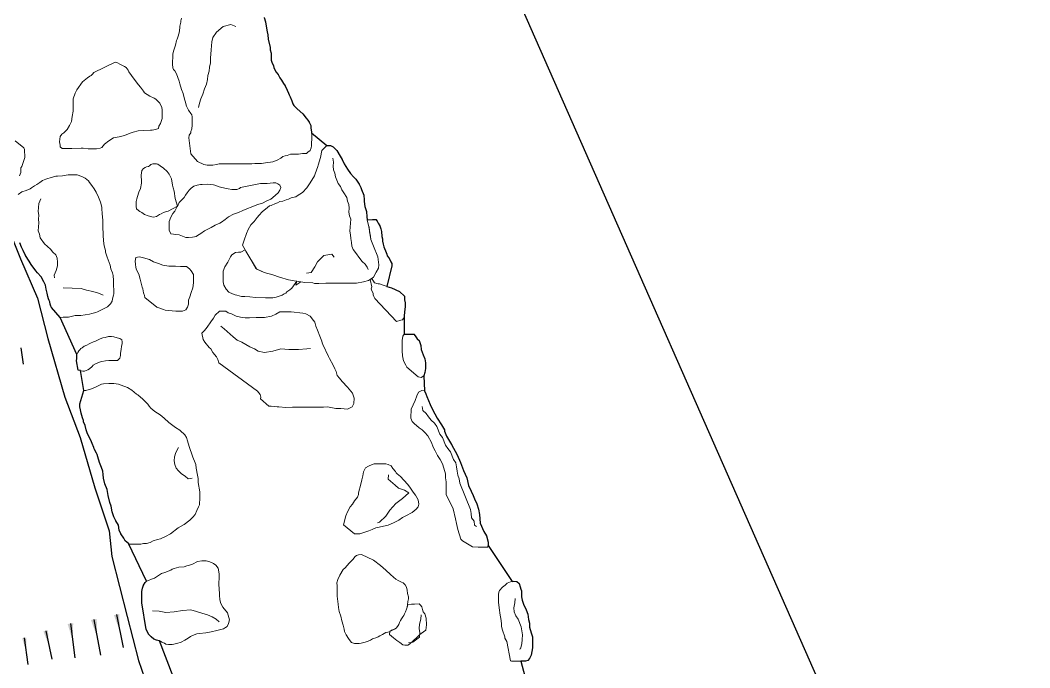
# Model space of a CAD drawing. Header units: millimetres. Extents: x -3113 to 15022, y -19591 to 4665.
# Drawn here: x 2820 to 4549, y -926 to 184 of the extents above; entities that cross this region are included whole.
import ezdxf

# ---------------------------------------------------------------- set-up
doc = ezdxf.new("R2010")
doc.units = ezdxf.units.MM
doc.header["$XCLIPFRAME"] = 2
for name, color, linetype, lineweight in [('0A-detail', 7, 'Continuous', 18), ('0A-detail-detail', 7, 'Continuous', 13), ('0A-hatchures', 4, 'Continuous', 25), ('0T-footprint', 251, 'Continuous', 30), ('0T-walltop', 7, 'Continuous', 30)]:
    doc.layers.add(name, color=color, linetype=linetype, lineweight=lineweight)
picture_1 = doc.add_image_def('image1.tif', size_in_pixel=(6668, 8809))

# ---------------------------------------------------------------- blocks, each defined once
blk = doc.blocks.new('T5')
blk.add_line((0, -0.002), (1, -0.002))
at = {"linetype": 'Continuous'}
blk.add_solid([(0, -0.031), (0, 0.03), (0.638, -0.001)], dxfattribs=at)
blk = doc.blocks.new('T0')
blk.add_line((0, 0), (0, 1))
at = {"linetype": 'Continuous'}
blk.add_solid([(0.081, 0), (-0.082, 0), (0, 0.49)], dxfattribs=at)
blk = doc.blocks.new('t10')
at = {"rotation": 270}
blk.add_blockref('T0', (0, 0), dxfattribs=at)

msp = doc.modelspace()

# ---------------------------------------------------------------- linework, layer by layer
at = {"layer": '0A-detail'}
for points in [[(3237.6, 188.4), (3239.5, 181.2), (3241.5, 170.6), (3242.6, 163.9), (3243.6, 159.1), (3244.6, 151.4), (3247.6, 137), (3247.7, 133.1), (3249.6, 127.8), (3249.7, 121.6), (3249.7, 115.8), (3250.8, 111.9), (3253.7, 106.1), (3254.2, 102.9), (3257.7, 95.6), (3261.6, 90.8), (3264.2, 85.4), (3266.9, 81.3), (3270.4, 75.5), (3273.3, 71.7), (3276.7, 64), (3279.1, 59.2), (3280.2, 56.4), (3282.1, 52.5), (3284.6, 45.7), (3286.8, 40.9), (3288.5, 37.6), (3293.9, 32.4), (3303.6, 23.8), (3309.4, 16.1), (3312.4, 12.8), (3314.3, 9.4), (3317.2, 3.7), (3317.3, -1.1), (3318.3, -7), (3319.3, -12.7), (3319.3, -18.5), (3318.5, -27.2), (3318.6, -31), (3318.1, -34.9), (3316.2, -39.2), (3312.3, -42.3), (3310, -44.5), (3306.6, -44.6), (3303.3, -44.6), (3296.5, -45.7), (3291.7, -45.7), (3285, -45.8), (3282.5, -45.8), (3276.8, -47.7), (3273.4, -48.3), (3269.6, -49.7), (3265.8, -52.6), (3260, -55.6), (3252.3, -58.6), (3248.5, -59.5), (3243.1, -59.6), (3233, -61.6), (3221.5, -61.7), (3216.2, -61.8), (3213.3, -61.8), (3204.1, -61.9), (3192.6, -62), (3182, -62.1), (3174.3, -62.2), (3169.5, -62.2), (3163.7, -62.3), (3160.3, -62.3), (3156, -63.2), (3149.3, -64.3), (3142.6, -64.4), (3139.7, -64.4), (3134.3, -63), (3123.2, -57.8), (3112, -44.9), (3108.4, -17.5), (3109.3, -12.7), (3111.7, -9.2), (3112.1, -6.8), (3113.4, -2), (3114, 4.3), (3114, 8.6), (3114, 13.4), (3113.9, 18.2), (3113.6, 21.8), (3111.9, 24), (3108, 29.7), (3104.5, 36.9), (3102.1, 45.1), (3101, 48.9), (3099, 58.5), (3096.1, 65.2), (3093.1, 74.9), (3092.1, 79.7), (3087.1, 92.1), (3084.3, 97.4), (3082.3, 99.8), (3081.3, 102.7), (3080.3, 108.5), (3080.3, 112.4), (3081.2, 121), (3081.1, 125.8), (3082, 130.7), (3083.9, 136.4), (3085.8, 141.3), (3087.6, 149), (3088.6, 151.4), (3089.5, 154.8), (3091.7, 162.5), (3093.2, 171.2), (3093.2, 174.1), (3093.9, 176.3), (3095, 180.8), (3095, 183.2), (3096, 187.6)], [(2810.8, -22.5), (2825.6, -34.7), (2827.3, -37.6), (2827.4, -51.1), (2822.3, -66.5), (2820.6, -68.9), (2820.7, -77.1), (2818.3, -82.4)], [(2816.4, -114.5), (2822.5, -110.3), (2829.8, -107.7), (2836.6, -104.7), (2838.9, -103.2), (2844.3, -99.9), (2848, -97.4), (2853.3, -94), (2858.1, -90.5), (2863.4, -88.1), (2867.2, -87.1), (2871, -86.1), (2880.7, -83.1), (2883.6, -83.1), (2892.2, -82.5), (2901.9, -80.9), (2905.7, -80.9), (2911.5, -80.9), (2917.3, -80.8), (2925, -83.6), (2927.4, -85.1), (2930.8, -86.5), (2936.6, -91.2), (2938.6, -94.1), (2942.5, -99), (2946.3, -104.7), (2949.8, -110.4), (2953.7, -119.1), (2957.2, -127.7), (2959.2, -136.3), (2959.2, -139.2), (2959.8, -147), (2961.3, -159.4), (2961.4, -166.2), (2961.4, -173.4), (2961.5, -179.7), (2961.5, -184.5), (2962.6, -194.1), (2963.7, -202.8), (2965.7, -210.5), (2965.7, -213.4), (2968.7, -222), (2973.6, -235.5), (2974.6, -242.2), (2977.5, -248.9), (2978.6, -253.7), (2979.6, -261.9), (2979.7, -271), (2979.8, -277.8), (2979.8, -285), (2979.4, -287), (2977.9, -293.2), (2977.1, -297.6), (2974.2, -301.9), (2968.9, -307.2), (2963.7, -309.7), (2957.9, -313.1), (2952.1, -315.6), (2949.2, -316.6), (2942.5, -318.6), (2938.2, -319.6), (2931, -320.6), (2923.3, -321.7), (2913.7, -321.7), (2902.1, -324.8), (2899.2, -324.8), (2893.5, -324.8), (2888, -325.2), (2873.1, -308.1), (2872.1, -305.7), (2871.1, -302.3), (2870.6, -298.5), (2869.1, -296.1), (2868.1, -293.3), (2867.2, -289.4), (2866.1, -283.6), (2864.2, -276.9), (2863.1, -270.2), (2860.2, -264.4), (2855.3, -255.8), (2849.4, -249.1), (2846.5, -245.4), (2838.7, -234.7), (2834.8, -229), (2828.9, -219.4), (2825, -210.7), (2822, -205.1), (2819.1, -197.3)], [(3419.8, -259.7), (3424.6, -256.4), (3429.3, -247.7), (3433.2, -240.9), (3434.1, -235.1), (3432, -221.7), (3424.6, -203.4), (3420.2, -191.9), (3418.6, -181.1), (3417.7, -175.4), (3416.8, -170.2), (3416.1, -167.9), (3415.2, -163.1), (3414.1, -158.2), (3422.8, -157.2), (3428.8, -157.3), (3430.9, -160.6), (3432.5, -163.8), (3435.4, -168.6), (3437.4, -173.4), (3438.4, -178.3), (3438.9, -186.5), (3440.4, -190.8), (3440.4, -194.7), (3441.5, -200), (3442.4, -204.3), (3443.5, -207.1), (3445.4, -210.9), (3447.3, -216.7), (3448.4, -219.6), (3450.8, -223), (3453.2, -227.3), (3454.3, -230.1), (3456.2, -233), (3456.2, -236.9), (3447.3, -272.1)], [(3432.9, -267.8), (3435.3, -267.8), (3443, -270.7), (3451.8, -273.5), (3455.6, -274.4), (3469.1, -280.6), (3477.9, -289.1), (3477.9, -291.5), (3478, -295.4), (3479, -300.2), (3479.1, -306.9), (3478.1, -315.6), (3477.2, -322.9), (3477.2, -325.2), (3474.4, -329.2), (3471.5, -330.2), (3464.3, -332.2), (3426.8, -293), (3425.4, -289.6), (3424.4, -286.8), (3424, -283.9), (3421.9, -279.5), (3421, -276.3), (3421.9, -272.8), (3418.8, -260.3), (3421.7, -258.3), (3426.6, -266)], [(3432.9, -267.8), (3426.6, -266)]]:
    msp.add_lwpolyline(points, dxfattribs=at)
for points in [[(2982.4, 112.4), (2984.9, 111.5), (2991.6, 108.2), (2998.4, 104.8), (3001.3, 103), (3004.3, 98.2), (3005.7, 95.7), (3015, 82.9), (3022.3, 73.3), (3025.7, 69.4), (3030.6, 62.7), (3032.5, 59.8), (3041.8, 53.7), (3049, 50.4), (3051.9, 48.5), (3055.9, 44.7), (3058.7, 41.8), (3062.2, 34.6), (3062.7, 30.3), (3062.8, 22.1), (3062.8, 15.8), (3060, 7.1), (3057.1, 2.3), (3056.3, -1.5), (3051.4, -3.5), (3045.7, -4.5), (3042.8, -4.6), (3030.7, -4.7), (3021.6, -5.8), (3013.2, -8), (3008.2, -9.7), (2998.1, -13.7), (2988.9, -15.7), (2979.3, -17.6), (2971.7, -22.8), (2964, -28.4), (2959.3, -34.2), (2956.4, -35.2), (2950.6, -36.2), (2944.8, -36.3), (2936.1, -36.3), (2927.4, -35.5), (2924.1, -35.5), (2908.2, -35.7), (2900.5, -35.8), (2896.1, -35.8), (2891.8, -35.8), (2888, -33), (2887.9, -30.1), (2886.9, -24.3), (2888.2, -15.2), (2891.1, -11.2), (2894.4, -8.8), (2900.2, -3), (2904, 3.8), (2907.8, 10.6), (2908.7, 19.2), (2910.5, 27.9), (2910.5, 33.7), (2910.4, 40.4), (2910.3, 49.1), (2914, 58.8), (2916.9, 64.6), (2926.5, 78.7), (2935, 85), (2938.9, 87.9), (2941.3, 89.4), (2943.6, 91.8), (2946, 94.7)], [(3223.2, -241.4), (3200.6, -201.6), (3203.1, -192.9), (3207.2, -181.3), (3210.1, -174.6), (3214.8, -166.8), (3220.5, -161), (3225.3, -154.2), (3229, -150.3), (3233.8, -144.4), (3243.3, -136.7), (3246.7, -134.2), (3249.2, -133.7), (3256.9, -129.8), (3260.6, -128.8), (3264.5, -126.9), (3269.3, -125.8), (3275.1, -123.9), (3278.9, -122.8), (3283.7, -120.6), (3291.9, -118.4), (3294.2, -116.9), (3302.9, -111.1), (3310.5, -103.3), (3316.2, -94.6), (3323.8, -82.5), (3324.8, -79.1), (3329.5, -66.6), (3329.9, -64.2), (3334.1, -51), (3336.2, -39.5), (3344.6, -30.7), (3351.3, -30.7), (3355.7, -33), (3361.9, -39.3), (3367.8, -48.8), (3370.8, -54.6), (3374.7, -62.3), (3380, -71.4), (3385.5, -78.6), (3390.7, -84.3), (3394.2, -88.1), (3400.1, -96.7), (3403, -102.5), (3404, -105.8), (3407.9, -115.9), (3409, -123.7), (3409, -126.5), (3410, -135.1), (3412.5, -143.8), (3413.1, -153), (3414.1, -158.2), (3416.1, -167.9), (3417.1, -170.8), (3418.1, -179.9), (3419.1, -182.3), (3420.2, -191.9), (3424.6, -203.4), (3432, -221.7), (3434.1, -235.1), (3433.2, -240.9), (3429.3, -247.7), (3424.6, -256.4), (3418.8, -260.3), (3416, -261.8), (3407.4, -264.3), (3395.8, -266.3), (3392.9, -266.3), (3385.2, -266.4), (3364, -266.6), (3343.3, -266.8), (3331.3, -266.9), (3323.6, -266.9), (3320.7, -266.1), (3307.2, -265.2), (3293.7, -263.4), (3288.9, -262.4), (3279.2, -260.6), (3263.7, -256), (3252.2, -252.2), (3237.6, -248.5), (3225.1, -242.8)], [(3089, -134.6), (3073, -143.4), (3068.5, -144.2), (3065.1, -145.7), (3061.1, -147.8), (3058.5, -148.7), (3056.6, -150), (3052.9, -152.2), (3048.1, -153.4), (3045, -152.9), (3038.8, -151.1), (3032.3, -148.7), (3027.7, -145.6), (3024.6, -143.8), (3022.3, -142), (3018.6, -139.3), (3018.3, -135.2), (3018.3, -130.9), (3018.2, -126.9), (3019.4, -122.3), (3020.6, -118), (3023, -110.5), (3025.7, -104.3), (3027.2, -95.1), (3027.2, -90.1), (3027.1, -84), (3027.1, -81.5), (3028.2, -73.5), (3030.7, -69.8), (3033.4, -68.6), (3035.9, -67.2), (3039.3, -66.6), (3040.9, -65.6), (3043.5, -63.5), (3046.6, -62.2), (3050, -62.2), (3053.1, -62.2), (3055.2, -62.8), (3059.6, -65.6), (3065.2, -69.5), (3071.3, -75), (3074.8, -79.6), (3076.1, -82), (3078.9, -87.8), (3079.6, -91.5), (3080.2, -94.6), (3080.3, -98.9), (3081.5, -103.2), (3083.5, -108.7), (3084.8, -121.7)], [(3231.2, -95.7), (3242.9, -95.6), (3252.8, -94.9), (3257.4, -94.8), (3260.8, -96.1), (3264.3, -98.8), (3265.9, -102.7), (3264.6, -107.1), (3261.3, -111.8), (3256.7, -115.8), (3252.5, -119.6), (3248.8, -122.7), (3242, -125.2), (3234.6, -129.2), (3232.5, -130), (3226.7, -131.5), (3213.7, -136.8), (3210.7, -137.9), (3201.2, -142.2), (3193.5, -145.4), (3184.9, -148.5), (3176.3, -153), (3170.8, -157.3), (3164.3, -162.3), (3161.6, -163.5), (3153.6, -167.3), (3146.8, -171), (3135.2, -176.7), (3129.1, -181.7), (3123.5, -184.8), (3121.2, -186.7), (3118.1, -187.4), (3114.7, -188), (3107.9, -188.1), (3103.3, -188.1), (3097.7, -186.3), (3092.1, -183.9), (3085.9, -183.3), (3082.2, -182.7), (3077.9, -181.9), (3074.8, -175.8), (3074.7, -172.4), (3074.9, -161), (3077.7, -153.2), (3081.3, -147), (3084.4, -143), (3088.6, -135.3), (3090.4, -132.1), (3092.2, -128.4), (3095.9, -124.1), (3100.2, -119.7), (3102.6, -115.9), (3105.6, -111.7), (3109.3, -107), (3112.6, -103.9), (3117.3, -100.4), (3122.8, -98.5), (3128.4, -97.3), (3131.4, -97.3), (3140.7, -97.2), (3150.5, -98.3), (3153, -98.9), (3160.4, -101.3), (3162.7, -102.1), (3170.3, -103.6), (3175.8, -105.2), (3182, -106), (3185.7, -106), (3190.6, -105.9), (3195, -104.1), (3197.1, -102.8)], [(3053.7, -307.5), (3033.3, -291.3), (3032.8, -287.9), (3030.8, -283.1), (3029.9, -276.4), (3028.8, -273.5), (3025.8, -261.9), (3025.3, -259.5), (3022.8, -251.4), (3019, -243.7), (3017.9, -239.9), (3016.9, -234.1), (3016.8, -228.8), (3017.8, -222.6), (3023.6, -221.5), (3029.4, -222.4), (3035.1, -224.2), (3040.9, -226.2), (3047.7, -229.9), (3056.4, -232.8), (3064.1, -235.6), (3074.2, -237.4), (3079.1, -237.3), (3083.4, -237.3), (3085.8, -237.3), (3094, -238.2), (3104.6, -238.1), (3109.5, -242), (3112.4, -245.7), (3116.3, -251.5), (3116.4, -253.9), (3116.4, -258.2), (3116.4, -262.1), (3116.5, -265.9), (3115.6, -274.6), (3112.7, -282.3), (3109.9, -290.1), (3108, -295.9), (3108.1, -302.6), (3106.3, -307.5), (3103.4, -312.3), (3097.6, -314.3), (3089.8, -314.4), (3086, -314.4), (3067.7, -312.7), (3064.8, -311.7)], [(3293.7, -263.4), (3285.1, -275), (3281.3, -277.9), (3276.5, -281.4), (3274.5, -283.8), (3271.8, -284.8), (3268.4, -287.2), (3258.2, -290.6), (3252.5, -291.7), (3242.9, -291.8), (3240, -291.8), (3222.6, -290.9), (3213, -290.1), (3204.3, -289.2), (3198.5, -289.3), (3190.8, -287.4), (3187.9, -286.5), (3183.1, -285.1), (3176.7, -281.8), (3172.4, -277), (3168.5, -270.2), (3167.5, -264.5), (3167.4, -256.8), (3167.3, -251), (3167.3, -246.2), (3170.1, -238.5), (3175.4, -230.3), (3178.2, -224.9), (3180.1, -221.5), (3181.9, -218.2), (3188.2, -213.8), (3193.5, -213.2), (3197.8, -213.2), (3205, -209.4), (3206.2, -211.5), (3224.1, -242.1), (3237.6, -248.5), (3252.2, -252.2), (3263.7, -256), (3279.2, -260.6), (3288.9, -262.4)], [(3293.7, -263.4), (3300.4, -264.2), (3291.8, -270.1)], [(3245.5, -477.6), (3231, -464.5), (3231.9, -462), (3230.9, -457.1), (3226, -451.9), (3160, -403.3), (3158.1, -397.5), (3156.1, -392.8), (3149.8, -385.1), (3146.4, -379.3), (3143.4, -376.6), (3135.7, -367.8), (3132.8, -363.2), (3131, -352.5), (3135.5, -347.6), (3139.8, -341.9), (3146, -332.6), (3150.7, -326.3), (3153.6, -321.5), (3161.2, -314.7), (3167.4, -314.6), (3171.8, -314.6), (3175.6, -317.5), (3181.5, -319.3), (3189.7, -323), (3196.9, -325), (3205.1, -325.8), (3209.4, -325.8), (3212.3, -325.7), (3223.9, -325.6), (3226.8, -325.6), (3238.3, -325.5), (3249.9, -323), (3257.6, -319.5), (3264.2, -315.7), (3270, -315.6), (3283.5, -315.5), (3303.8, -318.2), (3308.7, -319.1), (3316.4, -322.9), (3322.2, -330.5), (3324.2, -333.4), (3326.2, -340.2), (3329.1, -346.9), (3333, -357.5), (3336, -366), (3337, -368.9), (3338, -371.8), (3347.8, -392), (3349.3, -395.8), (3355.7, -407.3), (3358.6, -413.5), (3360.6, -417.9), (3362.5, -424.6), (3366.5, -429.4), (3371.3, -435.1), (3380.1, -444.6), (3388.9, -455.2), (3391.8, -463.8), (3391, -472.5), (3388.1, -478.4), (3380.4, -482.2), (3368.8, -481.3), (3360.2, -481.4), (3346.2, -478.7), (3339, -478.8), (3332.7, -478.9), (3321.6, -479), (3316.8, -479), (3298.5, -479.2), (3286, -479.3), (3274.4, -479.4), (3262.8, -478.5), (3260, -478.5), (3249.4, -477.6)], [(2919.1, -415.4), (2916.2, -399.4), (2916.4, -395.9), (2916.4, -392.6), (2916.7, -388.6), (2918.3, -385.2), (2920.3, -382.5), (2921.9, -380.9), (2923.7, -378.6), (2925.6, -377.1), (2929.3, -374.6), (2933.5, -372.8), (2937.8, -370.8), (2939.9, -369.6), (2945.2, -367.1), (2948.9, -365.8), (2956.8, -362.1), (2961.4, -360.5), (2965.4, -359.5), (2971, -358.2), (2975.9, -358.2), (2980.2, -358.7), (2985.5, -360), (2990.1, -361.2), (2993.9, -363.6), (2994.5, -367.3), (2994.5, -370.7), (2993.4, -374.7), (2992.8, -380.2), (2992.1, -383.3), (2991.6, -387), (2991.6, -390.7), (2990.4, -395.1), (2986.5, -398.8), (2980.6, -398.8), (2976.9, -398.9), (2971.7, -398.9), (2965.8, -399.6), (2959.4, -400.8), (2957.2, -401.6), (2949.8, -404), (2944.9, -407.2), (2943.1, -409.4), (2938.2, -413.4), (2935.7, -415.3), (2929.9, -417.2), (2926.8, -417.2)], [(3501.3, -427.2), (3481.9, -410.5), (3480, -407.1), (3476, -399.5), (3474.4, -390.9), (3473.9, -382.7), (3473.8, -370.6), (3473.8, -364.8), (3475.1, -357.2), (3477.5, -354.1), (3481.4, -354.1), (3487.2, -354.1), (3491, -354), (3493.9, -354), (3496.3, -356.9), (3499.8, -361.7), (3502.7, -365), (3505.7, -373.2), (3506.6, -380.5), (3509.6, -389.6), (3512.6, -396.2), (3513.6, -403), (3513.7, -409.7), (3513.7, -412.6), (3512.8, -419.4), (3510.9, -425.1), (3506.2, -428.1)], [(2928.7, -450.7), (2932.1, -450.7), (2941.8, -447.7), (2948.5, -444.7), (2954.3, -441.8), (2959, -439.8), (2962.4, -438.8), (2971.5, -438.7), (2980.2, -438.6), (2987.9, -439.6), (2992.8, -441.4), (3003.4, -445.1), (3011.1, -450), (3018.9, -456.6), (3021.3, -458.1), (3029.6, -465.2), (3038.4, -473.7), (3040.3, -477.1), (3043.2, -481), (3050.1, -486.2), (3059.2, -492.3), (3066.5, -498.1), (3074.2, -505.2), (3085.9, -513.8), (3093, -518.2), (3096.6, -521.9), (3098.5, -523.8), (3101.4, -526.2), (3104.4, -530.9), (3106.3, -536.7), (3109.3, -546.4), (3111.4, -553.1), (3112.3, -556), (3115.3, -564.6), (3119.3, -574.2), (3120.2, -577.1), (3121.3, -583.4), (3123.3, -595.4), (3124.3, -601.2), (3124.4, -607.9), (3127.4, -624.2), (3127.5, -633.8), (3126.6, -646.3), (3125.2, -649.7), (3121.9, -656.1), (3119.1, -662.8), (3115.2, -667.6), (3110, -672.6), (3100.4, -679.9), (3090.4, -685.8), (3077, -696), (3068.3, -700.9), (3059.7, -704.7), (3055, -705.8), (3047.2, -707.8), (3042.4, -710.7), (3035.7, -712.8), (3030.8, -712.8), (3026.1, -713.7), (3020.3, -713.8), (3014, -713.9), (3007.7, -713.9), (3005.3, -712.5), (2999.5, -707.8), (2997.1, -703.4), (2991.9, -696.1), (2989.2, -690), (2988.2, -681.4), (2983.4, -673.7), (2980.1, -667), (2977.4, -658.3), (2975.4, -648.7), (2972.9, -642.5), (2970.4, -630.4), (2968.4, -619.9), (2964.5, -610.3), (2962.4, -600.6), (2961.8, -594.4), (2960.9, -588.6), (2958.8, -582.4), (2955.5, -573.8), (2952.8, -564.1), (2951.4, -560.3), (2950.5, -557.9), (2946.5, -550.3), (2945.6, -547.9), (2942.7, -541.1), (2941.6, -538.7), (2938.7, -532.4), (2934.8, -524.8), (2932.8, -518.1), (2930.8, -510.4), (2927.8, -504.1), (2927.8, -501.7), (2926.4, -497.4), (2923.9, -489.3), (2922.8, -483.5), (2921.8, -478.7), (2921.7, -473.4)], [(3549.4, -626.2), (3549.2, -611.7), (3549.2, -609.8), (3549.2, -606.9), (3548.1, -600.2), (3548.1, -593.4), (3545.1, -583.8), (3543.1, -576.2), (3539.2, -568.5), (3534.3, -561.7), (3530.4, -554.1), (3526.9, -547.4), (3524, -539.7), (3517.7, -528.2), (3512.8, -522.4), (3507.9, -517.7), (3503, -514.2), (3494.4, -507.2), (3490.9, -503.4), (3488.5, -497.7), (3488.5, -493.9), (3489.3, -486), (3489.3, -482.7), (3492.6, -475), (3495.9, -467.7), (3498.7, -459.6), (3501.6, -453.2), (3507.3, -450.3), (3512.2, -451.1), (3514.1, -456), (3516.1, -460.8), (3519, -467.5), (3522, -474.2), (3525.9, -482.8), (3529.8, -490.5), (3533.7, -498.1), (3541.1, -509.2), (3546.5, -517.8), (3546.5, -520.2), (3549.5, -528.9), (3558.2, -543.2), (3568.1, -560.5), (3573.9, -573.9), (3578.9, -587.4), (3584.7, -599.9), (3587.7, -613.3), (3592.1, -622.9), (3595.6, -630.6), (3597.7, -636.4), (3601.5, -644.9), (3604.5, -653.6), (3606.5, -663.2), (3607.6, -677.7), (3613.6, -692), (3618.4, -699.7), (3621.4, -710.3), (3621.4, -713.3), (3620.5, -719), (3617.1, -719), (3613.8, -719), (3604.1, -719.1), (3594.5, -718.2), (3585.7, -713.5), (3577.1, -707.9), (3574.2, -705), (3569.2, -688.6), (3567.1, -678.5), (3565.2, -670.4), (3561.2, -653), (3553.4, -636.8), (3549.4, -629.1)], [(3392, -696), (3373.5, -680.8), (3374.5, -676.9), (3375.4, -671.6), (3377.3, -665.3), (3380.1, -658.5), (3384.9, -649.8), (3388.6, -645), (3392.4, -639.6), (3397.2, -633.3), (3399.1, -628.5), (3399, -626.1), (3402.8, -611.1), (3404.6, -603.4), (3406.5, -596.6), (3407.4, -589.9), (3411.2, -583.2), (3416, -580.2), (3422.7, -577.2), (3425.6, -576.2), (3430.4, -576.2), (3434.3, -576.1), (3440, -576.1), (3445.8, -576), (3449.7, -577), (3455, -579.4), (3457.9, -584.1), (3462.3, -589.4), (3463.7, -591.3), (3465.3, -593.3), (3471.1, -598), (3483.2, -610.9), (3486.7, -616.2), (3492.5, -624.7), (3496.4, -629.6), (3501.3, -638.1), (3502.3, -645.4), (3501.4, -649.7), (3497.6, -653.6), (3490.9, -659.4), (3480.3, -665.3), (3474.6, -668.3), (3468.4, -672.6), (3459.2, -677.1), (3449.6, -681), (3442, -683), (3434.3, -684.5), (3428.5, -686), (3422.7, -688.4), (3417, -690.9), (3408.4, -693.9), (3401.6, -695.9)], [(3035.2, -860.1), (3028, -814.4), (3028, -811), (3028, -807.6), (3027.9, -802.9), (3027.9, -800), (3027.9, -794.9), (3029.4, -789), (3031.1, -784.3), (3033.5, -779.7), (3036.1, -777.1), (3039.5, -776.2), (3044.6, -773.6), (3049.7, -771.8), (3053.3, -769.7), (3061.4, -764.1), (3067.3, -762.4), (3077.4, -758.1), (3079.9, -756.4), (3083.3, -755.4), (3091.3, -753.3), (3100.7, -752.8), (3104.9, -751), (3109.5, -749.8), (3114.5, -748), (3123.4, -743.3), (3130.6, -742.3), (3136.1, -742.3), (3138.3, -742.2), (3144.2, -743.9), (3151, -747.2), (3154.5, -749.8), (3158.9, -754.7), (3160.5, -764.9), (3160.6, -770.8), (3159.7, -781), (3159.8, -785.2), (3160.7, -788.2), (3160.8, -801.3), (3161.7, -808.9), (3163.5, -815.7), (3166.9, -821.6), (3174.6, -831.7), (3178.1, -843.5), (3176.5, -849.5), (3173.9, -854.6), (3171, -856.7), (3168.1, -858.9), (3156.3, -862), (3147, -864.2), (3137.7, -865.8), (3126.6, -866.8), (3122.4, -867.3), (3117.4, -869.4), (3111.5, -872.1), (3107.2, -875.1), (3101.4, -878.1), (3095.4, -881.5), (3087.9, -884.1), (3079.9, -885.9), (3073.5, -885.9), (3069.3, -885.2), (3066.8, -883.5), (3062.5, -881.8), (3059.9, -880.1), (3052.9, -878.5), (3048.8, -876.4), (3043.7, -872.3), (3039.9, -868.4)], [(3399.2, -732.2), (3404.1, -731.6), (3425, -741.4), (3436.8, -750.2), (3446.1, -758.6), (3453.9, -765.6), (3459.1, -770.4), (3463, -773.9), (3467, -775.8), (3472.7, -778.7), (3475.4, -780.3), (3478.8, -783.5), (3481, -787.2), (3482.5, -792.7), (3483.2, -798.1), (3484.4, -803.8), (3484.8, -807.6), (3483.8, -812.2), (3483, -817.5), (3482.5, -821.9), (3481, -825.4), (3479.6, -829.9), (3478.1, -833.4), (3476.5, -836), (3475, -838.4), (3472.8, -841.6), (3471.1, -844.7), (3469.5, -847.9), (3468, -851.3), (3465.9, -854.7), (3463.3, -857.5), (3460.6, -859.2), (3456, -861.5), (3452.2, -863.9), (3449.2, -864.8), (3445.9, -865.1), (3440.4, -868.4), (3435.7, -871.1), (3433, -872.3), (3430.5, -873.9), (3423.2, -875.9), (3419.4, -878.4), (3415.4, -880.2), (3410.3, -882), (3403.8, -883.3), (3400, -883.9), (3392.1, -883.9), (3387, -882.4), (3384.8, -879.7), (3382.1, -875.4), (3378.2, -869), (3375.2, -863.3), (3374.4, -859.2), (3372.6, -852.7), (3370.4, -845.1), (3368.7, -837), (3366.2, -829.2), (3364.8, -822.5), (3364.2, -816.5), (3362.4, -803), (3362.4, -793.2), (3362.3, -785.1), (3362.2, -780.2), (3363.5, -774.3), (3367, -767.2), (3372.8, -757.3), (3376.1, -754.1), (3383.3, -746.2), (3389.5, -739.9), (3393.2, -734.9), (3395.9, -733.3)], [(3659.4, -913.7), (3653.3, -880.6), (3649.9, -874.8), (3649.4, -872.4), (3645.9, -861.3), (3643.9, -854.6), (3643.9, -849.8), (3642.8, -841.2), (3641.9, -835.4), (3639.7, -822.8), (3638.8, -813.2), (3638.7, -804.6), (3638.6, -800.2), (3639.5, -795.9), (3640.5, -793.3), (3645.5, -787.4), (3650, -784.2), (3653.9, -780.4), (3659.6, -778.3), (3665.3, -777.4), (3670.1, -777.8), (3674.1, -781.1), (3676, -786.9), (3677.1, -790.8), (3678.1, -793.5), (3678.1, -797.4), (3678.1, -800.3), (3678.2, -804.2), (3679.1, -809.9), (3681.6, -816.7), (3686.1, -826.3), (3689, -833.9), (3690, -842.6), (3692, -849.3), (3692, -856.1), (3695, -865.7), (3697.1, -872.4), (3697.1, -876.3), (3697.2, -880.6), (3697.2, -887.9), (3697.3, -891.7), (3695.8, -898), (3694.5, -904.2), (3692, -909.5), (3688.8, -913), (3684.9, -914), (3681.1, -914), (3673.8, -914.1), (3671.4, -914.1), (3666.6, -914.2), (3661.3, -914.2)], [(3495.1, -816.4), (3503.1, -816.3), (3505, -818.4), (3507.7, -821), (3508.5, -825.6), (3509.8, -829.6), (3512.4, -833.4), (3515.2, -840.8), (3515.3, -852), (3514.1, -861.2), (3510.1, -864), (3506.1, -866.6), (3503.6, -869.3), (3499.6, -873.3), (3493, -878.6), (3486.5, -885.3), (3483.8, -886.7), (3478.6, -886.8), (3475.2, -886.1), (3469.9, -882.2), (3464.8, -878.6), (3459.2, -874.3), (3451.9, -868.4), (3452.7, -863.3), (3455.4, -860.9), (3460.6, -859.2), (3463.3, -857.5), (3465.9, -854.7), (3468, -851.3), (3469.5, -847.9), (3471.1, -844.7), (3472.8, -841.6), (3475, -838.4), (3476.5, -836), (3478.1, -833.4), (3479.6, -829.9), (3481, -825.4), (3482.5, -821.9), (3483.6, -817.9), (3489.9, -816.5)]]:
    msp.add_lwpolyline(points, close=True, dxfattribs=at)
at = {"layer": '0A-detail-detail'}
for points in [[(3188.7, 173.4), (3180.6, 176.8), (3167.2, 173), (3156, 163.5), (3149.8, 154.3), (3147.8, 146.8), (3147.2, 139.9), (3146.7, 133), (3146.2, 126.1), (3145.6, 119.3), (3145.7, 110.9), (3143.7, 103.5), (3143.1, 96.6), (3141.2, 89.1), (3140.6, 82.2), (3138.6, 74.7), (3135.2, 66.7), (3132.4, 57.2), (3129, 49.2), (3127, 41.7), (3125.1, 34.2)], [(3355.2, -52.6), (3356.1, -59), (3355.6, -65.8), (3356.5, -72.2), (3358.8, -77.9), (3359.7, -84.2), (3364.3, -95.7), (3368.1, -100.8), (3370.4, -106.5), (3374.2, -111.7), (3379.1, -119.7), (3380, -126), (3382.3, -131.7), (3383.2, -138.1), (3382.6, -144.9), (3383.5, -151.3), (3385.8, -157), (3385.3, -163.9), (3384.8, -170.8), (3384.2, -177.7), (3385.1, -184), (3386, -190.3), (3386.9, -196.6), (3387.8, -202.9), (3390.1, -208.6), (3393.9, -213.8), (3401.4, -224.1), (3405.1, -229.2), (3410.3, -233.8), (3414, -238.9), (3415.8, -243.2)], [(2855, -121.9), (2851.5, -129.9), (2851, -136.8), (2850.5, -143.7), (2851.4, -150), (2850.8, -156.9), (2851.7, -163.2), (2851.2, -170.1), (2850.6, -177), (2852.9, -182.7), (2853.8, -189.1), (2861.3, -199.4), (2866.5, -203.9), (2871.7, -208.5), (2875.5, -213.6), (2880.6, -218.2), (2883, -223.9), (2883.8, -230.3), (2883.3, -237.1), (2881.3, -244.6), (2877.9, -252.7), (2878.2, -257.5)], [(3357.2, -222), (3353.4, -216.8), (3339.4, -219.2), (3328.8, -230.1), (3324, -238.8), (3317.7, -248), (3310, -249.4)], [(2893.5, -274.7), (2908.7, -275.2), (2923.9, -275.7), (2933.4, -278.6), (2944.3, -280.8), (2953.8, -283.6), (2961.9, -287)], [(3163.5, -340.4), (3168.7, -345), (3173.9, -349.6), (3179, -354.2), (3184.2, -358.7), (3191.4, -364.1), (3199.5, -367.6), (3206.1, -371.5), (3212.7, -375.5), (3220.8, -378.9), (3227.4, -382.9), (3238.3, -385.2), (3252.3, -382.8), (3265.8, -379), (3279.6, -380.1), (3296.2, -380.1), (3310.8, -379.1), (3317.1, -378.3)], [(3508.1, -477.7), (3509.1, -484.8), (3514.9, -489.9), (3519.1, -495.7), (3523.4, -501.5), (3529.2, -506.7), (3533.4, -512.4), (3538.6, -525.3), (3542.8, -531.1), (3548.1, -544), (3552.3, -549.8), (3556.5, -555.6), (3561.7, -568.5), (3565.9, -574.3), (3566.9, -581.4), (3567.9, -588.5), (3568.9, -595.5), (3571.6, -602), (3572.6, -609.1), (3590.8, -654.2), (3591.8, -661.3), (3592.8, -668.4), (3597, -674.2), (3598, -681.3), (3601, -683.8)], [(3091, -548.2), (3086.2, -556.9), (3084.2, -564.3), (3083.6, -571.2), (3084.5, -577.5), (3086.8, -583.3), (3090.6, -588.4), (3095.8, -593), (3102.4, -597), (3107.6, -601.6), (3113.9, -600.7)], [(3450.6, -594.8), (3450, -602.5), (3461.6, -612.8), (3467.4, -617.9), (3478.1, -621.1), (3485.5, -625.6), (3474.6, -635.6), (3463.1, -644.1), (3452.8, -655.7), (3445.7, -666.1), (3434.8, -676.1), (3431.6, -677.4)], [(3667.6, -806.8), (3667, -814.6), (3664.8, -822.9), (3665.8, -830), (3668.4, -836.5), (3672.6, -842.3), (3677.9, -855.2), (3678.9, -862.3), (3679.9, -869.3), (3679.2, -877.1), (3678.6, -884.8), (3676.4, -893.2), (3674.8, -893.9)], [(3160.3, -847), (3155.2, -842.4), (3148.5, -838.4), (3140.5, -835), (3131, -832.2), (3121.5, -829.4), (3112.1, -826.5), (3097.4, -827.5), (3083.4, -829.8), (3068.8, -830.7), (3057.8, -828.5), (3046.1, -828.3)], [(3506.5, -834.6), (3505.9, -842.3), (3503.7, -850.7), (3503.1, -858.5), (3504.1, -865.6), (3503.4, -873.3), (3491.9, -881.8), (3484.8, -882.7)]]:
    msp.add_lwpolyline(points, dxfattribs=at)
at = {"layer": '0T-footprint'}
msp.add_lwpolyline([(2783.8, -135.1), (2820.4, -225), (2849.4, -292.2), (2867.1, -361.3), (2895.9, -461.9), (2922.1, -530.9), (2947.3, -617.5), (2971.8, -691.1), (2976.7, -734.7), (3002.7, -837.6), (3022.1, -912.9), (3043.1, -972.3), (3053.3, -1031.8), (3089.6, -1084.1), (3115.9, -1165), (3138.6, -1231.8), (3159.5, -1283.2), (3182.1, -1335.8), (3218.3, -1412.9)], dxfattribs=at)
at = {"layer": '0T-walltop'}
for points in [[(3237.6, 188.4), (3239.5, 181.2), (3241.5, 170.6), (3242.6, 163.9), (3243.6, 159.1), (3244.6, 151.4), (3247.6, 137), (3247.7, 133.1), (3249.6, 127.8), (3249.7, 121.6), (3249.7, 115.8), (3250.8, 111.9), (3253.7, 106.1), (3254.2, 102.9), (3257.7, 95.6), (3261.6, 90.8), (3264.2, 85.4), (3266.9, 81.3), (3270.4, 75.5), (3273.3, 71.7), (3276.7, 64), (3279.1, 59.2), (3280.2, 56.4), (3282.1, 52.5), (3284.6, 45.7), (3286.8, 40.9), (3288.5, 37.6), (3293.9, 32.4), (3303.6, 23.8), (3309.4, 16.1), (3312.4, 12.8), (3314.3, 9.4), (3317.2, 3.7), (3317.3, -1.1), (3318.3, -7), (3318.7, -9.2), (3344.6, -30.7), (3351.3, -30.7), (3355.7, -33), (3361.9, -39.3), (3367.8, -48.8), (3370.8, -54.6), (3374.7, -62.3), (3380, -71.4), (3385.5, -78.6), (3390.7, -84.3), (3394.2, -88.1), (3400.1, -96.7), (3403, -102.5), (3404, -105.8), (3407.9, -115.9), (3409, -123.7), (3409, -126.5), (3410, -135.1), (3412.5, -143.8), (3413.1, -153), (3414.1, -158.2), (3422.8, -157.2), (3428.8, -157.3), (3430.9, -160.6), (3432.5, -163.8), (3435.4, -168.6), (3437.4, -173.4), (3438.4, -178.3), (3438.9, -186.5), (3440.4, -190.8), (3440.4, -194.7), (3441.5, -200), (3442.4, -204.3), (3443.5, -207.1), (3445.4, -210.9), (3447.3, -216.7), (3448.4, -219.6), (3450.8, -223), (3453.2, -227.3), (3454.3, -230.1), (3456.2, -233), (3456.2, -236.9), (3447.4, -272.1), (3451.8, -273.5), (3455.6, -274.4), (3469.1, -280.6), (3477.9, -289.1), (3477.9, -291.5), (3478, -295.4), (3479, -300.2), (3479.1, -306.9), (3478.1, -315.6), (3477.2, -322.9), (3477.2, -325.2), (3477.5, -354.1), (3481.4, -354.1), (3487.2, -354.1), (3491, -354), (3493.9, -354), (3496.3, -356.9), (3499.8, -361.7), (3502.7, -365), (3505.7, -373.2), (3506.6, -380.5), (3509.6, -389.6), (3512.6, -396.2), (3513.6, -403), (3513.7, -409.7), (3513.7, -412.6), (3512.8, -419.4), (3510.9, -425.1), (3512.2, -451.1), (3514.1, -456), (3516.1, -460.8), (3519, -467.5), (3522, -474.2), (3525.9, -482.8), (3529.8, -490.5), (3533.7, -498.1), (3541.1, -509.2), (3546.5, -517.8), (3546.5, -520.2), (3549.5, -528.9), (3558.2, -543.2), (3568.1, -560.5), (3573.9, -573.9), (3578.9, -587.4), (3584.7, -599.9), (3587.7, -613.3), (3592.1, -622.9), (3595.6, -630.6), (3597.7, -636.4), (3601.5, -644.9), (3604.5, -653.6), (3606.5, -663.2), (3607.6, -677.7), (3613.6, -692), (3618.4, -699.7), (3621.4, -710.3), (3621.4, -713.3), (3621, -716.1), (3662.5, -777.8), (3665.3, -777.4), (3670.1, -777.8), (3674.1, -781.1), (3676, -786.9), (3677.1, -790.8), (3678.1, -793.5), (3678.1, -797.4), (3678.1, -800.3), (3678.2, -804.2), (3679.1, -809.9), (3681.6, -816.7), (3686.1, -826.3), (3689, -833.9), (3690, -842.6), (3692, -849.3), (3692, -856.1), (3695, -865.7), (3697.1, -872.4), (3697.1, -876.3), (3697.2, -880.6), (3697.2, -887.9), (3697.3, -891.7), (3695.8, -898), (3694.5, -904.2), (3692, -909.5), (3688.8, -913), (3684.9, -914), (3681.1, -914), (3677, -914.1), (3695.9, -985.3)], [(3094.6, -974.7), (3058.1, -879.7), (3052.9, -878.5), (3048.8, -876.4), (3043.7, -872.3), (3039.9, -868.4), (3035.2, -860.1), (3028, -814.4), (3028, -811), (3028, -807.6), (3027.9, -802.9), (3027.9, -800), (3027.9, -794.9), (3029.4, -789), (3031.1, -784.3), (3033.5, -779.7), (3036.1, -777.1), (3005.3, -712.5), (2999.5, -707.8), (2997.1, -703.4), (2991.9, -696.1), (2989.2, -690), (2988.2, -681.4), (2983.4, -673.7), (2980.1, -667), (2977.4, -658.3), (2975.4, -648.7), (2972.9, -642.5), (2970.4, -630.4), (2968.4, -619.9), (2964.5, -610.3), (2962.4, -600.6), (2961.8, -594.4), (2960.9, -588.6), (2958.8, -582.4), (2955.5, -573.8), (2952.8, -564.1), (2951.4, -560.3), (2950.5, -557.9), (2946.5, -550.3), (2945.6, -547.9), (2942.7, -541.1), (2941.6, -538.7), (2938.7, -532.4), (2934.8, -524.8), (2932.8, -518.1), (2930.8, -510.4), (2927.8, -504.1), (2927.8, -501.7), (2926.4, -497.4), (2923.9, -489.3), (2922.8, -483.5), (2921.8, -478.7), (2921.7, -473.4), (2928.7, -450.7), (2923, -416.3), (2919.1, -415.4), (2916.2, -399.4), (2916.4, -395.9), (2916.4, -392.6), (2916.7, -388.6), (2888, -325.2), (2873.1, -308.1), (2872.1, -305.7), (2871.1, -302.3), (2870.6, -298.5), (2869.1, -296.1), (2868.1, -293.3), (2867.2, -289.4), (2866.1, -283.6), (2864.2, -276.9), (2863.1, -270.2), (2860.2, -264.4), (2855.3, -255.8), (2849.4, -249.1), (2846.5, -245.4), (2838.7, -234.7), (2834.8, -229), (2828.9, -219.4), (2825, -210.7), (2822, -205.1), (2819.1, -197.3)]]:
    msp.add_lwpolyline(points, dxfattribs=at)

# ---------------------------------------------------------------- block references
at = {"layer": '0A-hatchures', "lineweight": 18}
for name, p, xscale, yscale, zscale, rotation in [('T5', (2820.8, -377.3), 28.337792346399, 28.337792346399, 28.337792346399, 278.3281857402803), ('t10', (2945.8, -842.8), 62.43537217564774, 62.43537217564774, 62.43537217564774, 280.3522269177531), ('t10', (2984.7, -834.5), 57.73970953958196, 57.73970953958196, 57.73970953958196, 281.2630631087934), ('t10', (2863.3, -862.3), 49.929313120152, 49.929313120152, 49.929313120152, 282.210704443101), ('t10', (2905.7, -849.9), 59.12134242669865, 59.12134242669865, 59.12134242669865, 277.0742841055803), ('t10', (2826.6, -874.5), 45.97033521305384, 45.97033521305384, 45.97033521305384, 277.8874283407854)]:
    msp.add_blockref(name, p, dxfattribs=dict(at, xscale=xscale, yscale=yscale, zscale=zscale, rotation=rotation))

# ---------------------------------------------------------------- pictures from other files: only their frames are drawn
image = msp.add_image(picture_1, insert=(4548.8, 3178.5), size_in_units=(6667, 8807.6), rotation=-180)
image.set_boundary_path([(2179.18, 8808.5), (-0.5, 3859.02), (791.07, 3508.7), (-0.5, 1607.6), (-0.5, 1607.6), (3674.99, -0.5), (6667.5, 6386.38), (6667.5, 7108.85), (2641.04, 8808.5), (2179.18, 8808.5)])

doc.saveas('drawing.dxf')
